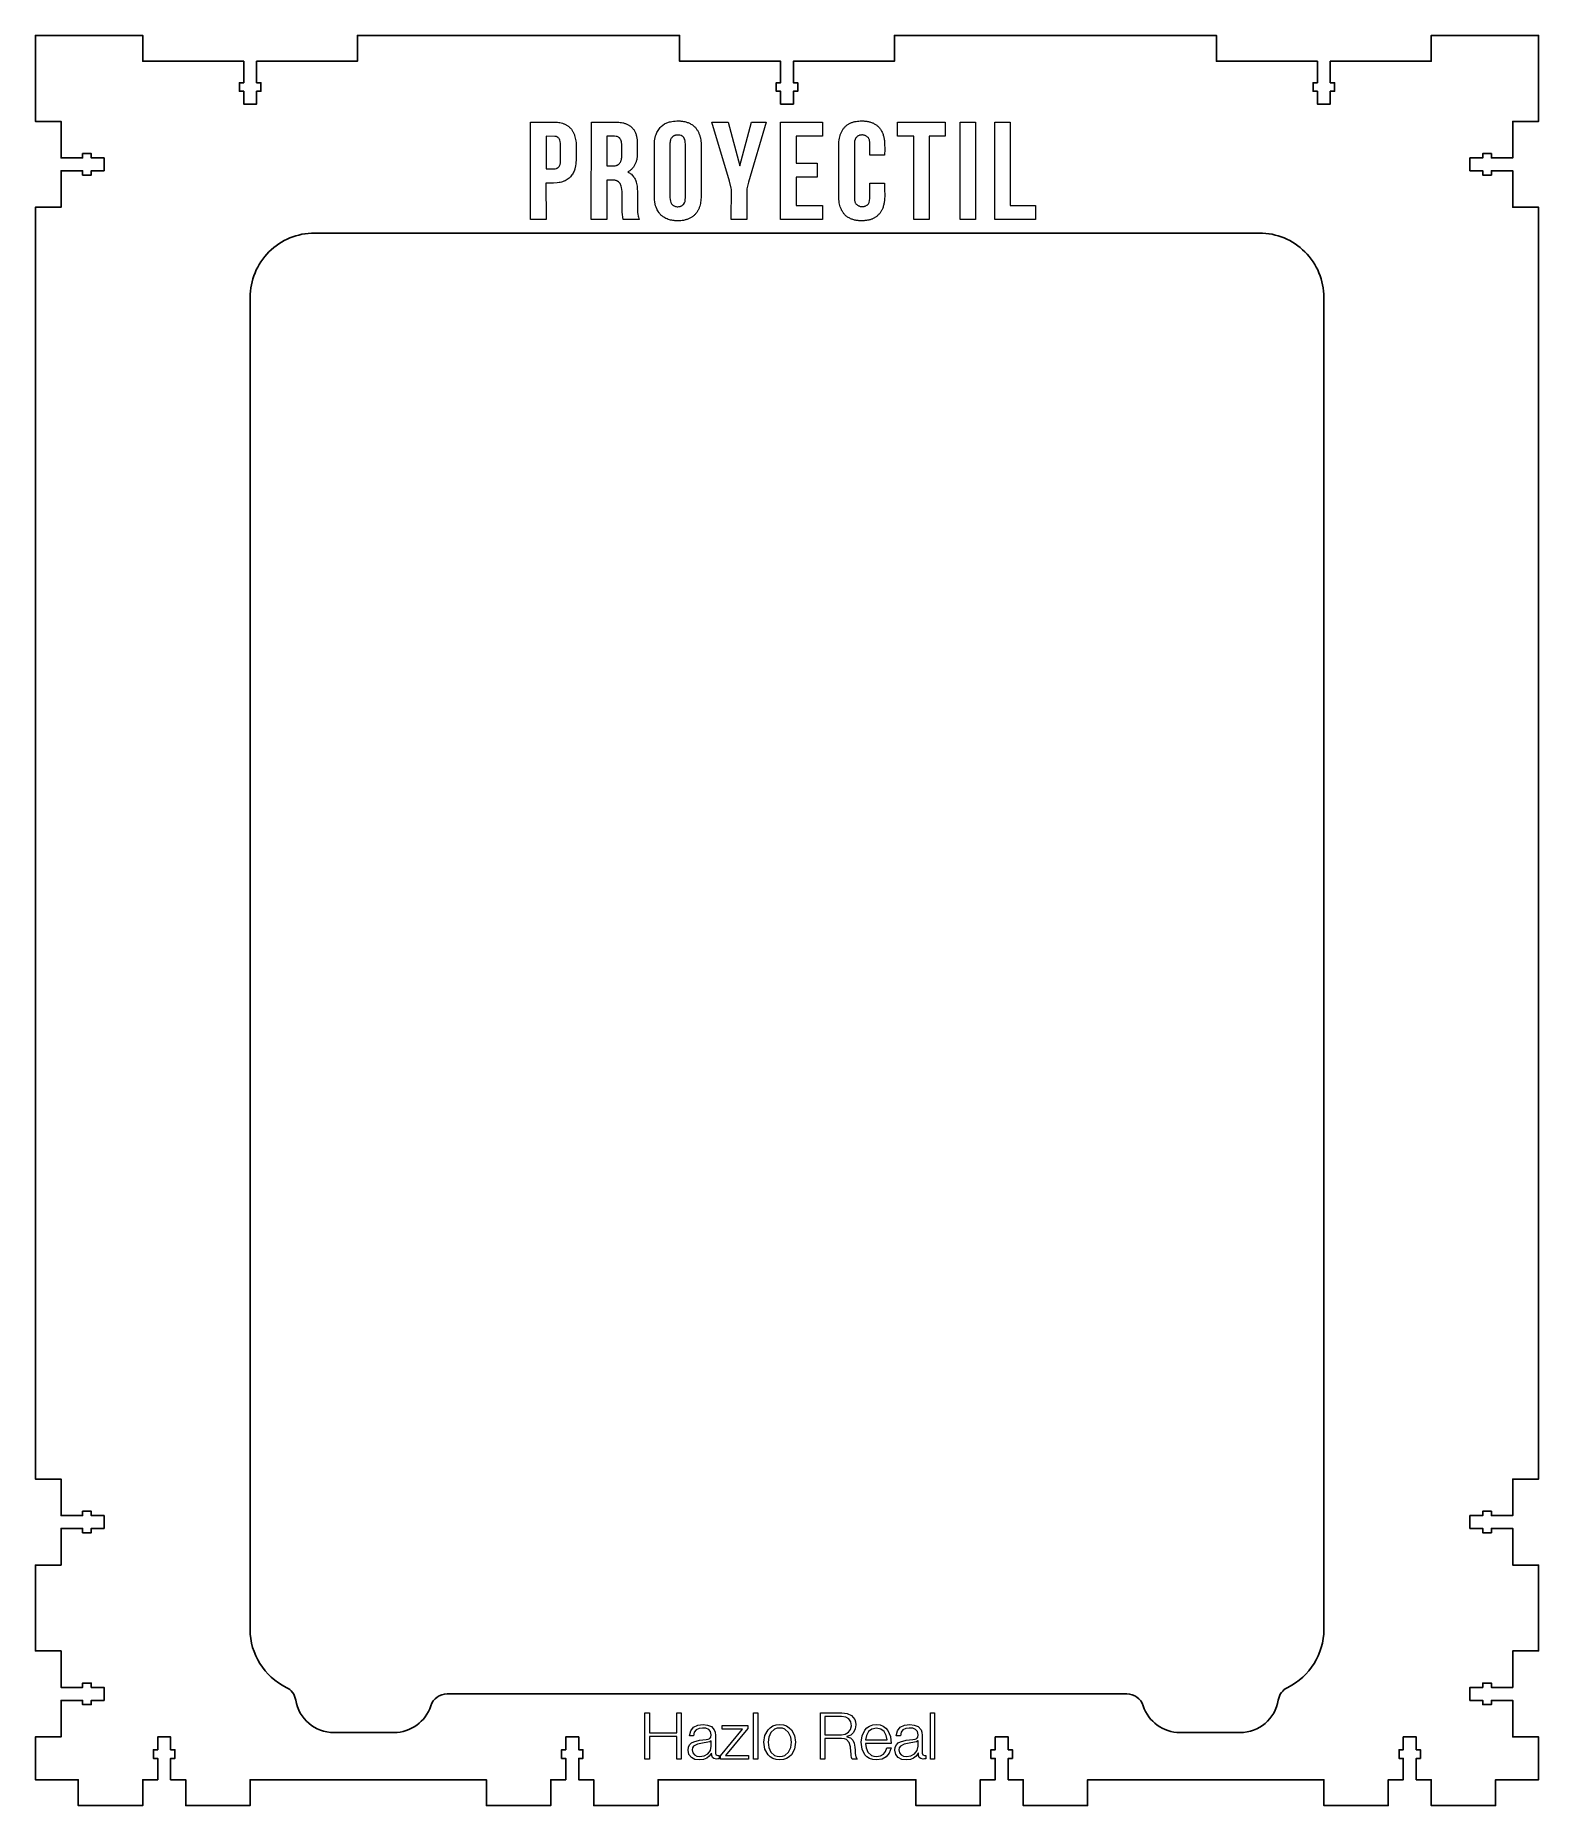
# Model space of a CAD drawing. Header units: millimetres. Extents: x -166 to 184, y -62 to 350.
import ezdxf

# ---------------------------------------------------------------- set-up
doc = ezdxf.new("R2010")
doc.units = ezdxf.units.MM

msp = doc.modelspace()

# ---------------------------------------------------------------- linework, layer by layer
at = {"color": 7, "linetype": 'Continuous', "lineweight": 15}
for p, q in [((-16.82, 329.59), (-16.44, 329.62)), ((-16.44, 329.62), (-16.06, 329.62)), ((-16.06, 329.62), (-15.87, 329.62)), ((-15.87, 329.62), (-15.68, 329.61)), ((-15.68, 329.61), (-15.48, 329.59)), ((25.63, 329.57), (25.95, 329.6)), ((25.95, 329.6), (26.27, 329.62)), ((26.27, 329.62), (26.6, 329.62)), ((26.6, 329.62), (26.76, 329.61)), ((26.76, 329.61), (26.93, 329.61)), ((26.93, 329.61), (27.11, 329.61)), ((27.11, 329.61), (27.29, 329.6)), ((27.29, 329.6), (27.46, 329.59)), ((-50.49, 306.65), (-50.5, 329.35)), ((-50.5, 329.35), (-44.84, 329.35)), ((-44.82, 326.03), (-46.89, 326.05)), ((-46.89, 326.05), (-46.89, 318.45)), ((-44.84, 329.35), (-44.54, 329.34)), ((-44.49, 325.97), (-44.82, 326.03)), ((-44.54, 329.34), (-44.24, 329.32)), ((-44.42, 325.94), (-44.49, 325.97)), ((-44.34, 325.91), (-44.42, 325.94)), ((-44.27, 325.88), (-44.34, 325.91)), ((-44.21, 325.84), (-44.27, 325.88)), ((-44.24, 329.32), (-43.95, 329.28)), ((-44.15, 325.8), (-44.21, 325.84)), ((-44.09, 325.75), (-44.15, 325.8)), ((-44.04, 325.7), (-44.09, 325.75)), ((-43.94, 325.6), (-44.04, 325.7)), ((-43.95, 329.28), (-43.65, 329.23)), ((-43.85, 325.48), (-43.94, 325.6)), ((-43.77, 325.35), (-43.85, 325.48)), ((-43.65, 329.23), (-43.35, 329.16)), ((-43.35, 329.16), (-43.06, 329.07)), ((-43.06, 329.07), (-42.78, 328.97)), ((-42.78, 328.97), (-42.64, 328.91)), ((-42.64, 328.91), (-42.5, 328.85)), ((-42.5, 328.85), (-42.37, 328.79)), ((-42.37, 328.79), (-42.24, 328.72)), ((-42.24, 328.72), (-42.11, 328.65)), ((-42.11, 328.65), (-41.98, 328.57)), ((-41.98, 328.57), (-41.85, 328.49)), ((-41.85, 328.49), (-41.73, 328.4)), ((-41.73, 328.4), (-41.61, 328.31)), ((-41.61, 328.31), (-41.5, 328.21)), ((-41.5, 328.21), (-41.39, 328.11)), ((-41.39, 328.11), (-41.28, 328.01)), ((-41.28, 328.01), (-41.17, 327.9)), ((-41.17, 327.9), (-41.07, 327.79)), ((-41.07, 327.79), (-40.98, 327.67)), ((-40.98, 327.67), (-40.88, 327.53)), ((-40.88, 327.53), (-40.79, 327.4)), ((-40.79, 327.4), (-40.71, 327.26)), ((-40.71, 327.26), (-40.62, 327.12)), ((-40.62, 327.12), (-40.55, 326.98)), ((-40.55, 326.98), (-40.48, 326.84)), ((-40.48, 326.84), (-40.41, 326.69)), ((-40.41, 326.69), (-40.35, 326.54)), ((-40.35, 326.54), (-40.29, 326.39)), ((-40.29, 326.39), (-40.24, 326.24)), ((-40.24, 326.24), (-40.15, 325.93)), ((-40.15, 325.93), (-40.07, 325.62)), ((-40.07, 325.62), (-40.01, 325.3)), ((-36.35, 306.66), (-36.34, 329.35)), ((-36.34, 329.35), (-30.25, 329.35)), ((-30.93, 326.06), (-32.74, 326.05)), ((-32.74, 326.05), (-32.74, 319.15)), ((-30.58, 326.02), (-30.93, 326.06)), ((-30.32, 325.96), (-30.58, 326.02)), ((-30.14, 325.91), (-30.32, 325.96)), ((-30.25, 329.35), (-29.94, 329.33)), ((-30.05, 325.85), (-30.14, 325.91)), ((-29.96, 325.79), (-30.05, 325.85)), ((-29.88, 325.72), (-29.96, 325.79)), ((-29.94, 329.33), (-29.62, 329.29)), ((-29.8, 325.65), (-29.88, 325.72)), ((-29.73, 325.58), (-29.8, 325.65)), ((-29.67, 325.5), (-29.73, 325.58)), ((-29.61, 325.42), (-29.67, 325.5)), ((-29.62, 329.29), (-29.3, 329.24)), ((-29.3, 329.24), (-28.99, 329.18)), ((-28.99, 329.18), (-28.83, 329.14)), ((-28.83, 329.14), (-28.68, 329.09)), ((-28.68, 329.09), (-28.52, 329.04)), ((-28.52, 329.04), (-28.37, 328.99)), ((-28.37, 328.99), (-28.22, 328.93)), ((-28.22, 328.93), (-28.07, 328.87)), ((-28.07, 328.87), (-27.93, 328.8)), ((-27.93, 328.8), (-27.79, 328.73)), ((-27.79, 328.73), (-27.65, 328.65)), ((-27.65, 328.65), (-27.51, 328.57)), ((-27.51, 328.57), (-27.38, 328.49)), ((-27.38, 328.49), (-27.25, 328.39)), ((-27.25, 328.39), (-27.13, 328.3)), ((-27.13, 328.3), (-27.01, 328.19)), ((-27.01, 328.19), (-26.89, 328.08)), ((-26.89, 328.08), (-26.78, 327.97)), ((-26.78, 327.97), (-26.68, 327.85)), ((-26.68, 327.85), (-26.58, 327.73)), ((-26.58, 327.73), (-26.48, 327.6)), ((-26.48, 327.6), (-26.39, 327.46)), ((-26.39, 327.46), (-26.31, 327.32)), ((-26.31, 327.32), (-26.22, 327.15)), ((-26.22, 327.15), (-26.14, 326.98)), ((-26.14, 326.98), (-26.06, 326.81)), ((-26.06, 326.81), (-26, 326.63)), ((-26, 326.63), (-25.94, 326.46)), ((-25.94, 326.46), (-25.88, 326.28)), ((-25.88, 326.28), (-25.84, 326.1)), ((-25.84, 326.1), (-25.8, 325.92)), ((-25.8, 325.92), (-25.76, 325.74)), ((-25.76, 325.74), (-25.73, 325.55)), ((-25.73, 325.55), (-25.71, 325.37)), ((-21.55, 325.36), (-21.47, 325.76)), ((-21.47, 325.76), (-21.37, 326.16)), ((-21.37, 326.16), (-21.28, 326.43)), ((-21.28, 326.43), (-21.18, 326.68)), ((-21.18, 326.68), (-21.07, 326.94)), ((-21.07, 326.94), (-20.95, 327.18)), ((-20.95, 327.18), (-20.81, 327.42)), ((-20.81, 327.42), (-20.66, 327.65)), ((-20.66, 327.65), (-20.5, 327.87)), ((-20.5, 327.87), (-20.32, 328.08)), ((-20.32, 328.08), (-20.05, 328.36)), ((-20.05, 328.36), (-19.68, 328.66)), ((-19.68, 328.66), (-19.28, 328.91)), ((-19.28, 328.91), (-18.76, 329.17)), ((-18.76, 329.17), (-18.13, 329.39)), ((-18.13, 329.39), (-17.94, 329.44)), ((-17.94, 329.44), (-17.58, 329.5)), ((-17.73, 325.57), (-17.81, 325.42)), ((-17.64, 325.7), (-17.73, 325.57)), ((-17.54, 325.83), (-17.64, 325.7)), ((-17.58, 329.5), (-17.2, 329.56)), ((-17.42, 325.95), (-17.54, 325.83)), ((-17.36, 326), (-17.42, 325.95)), ((-17.29, 326.05), (-17.36, 326)), ((-17.23, 326.09), (-17.29, 326.05)), ((-17.15, 326.14), (-17.23, 326.09)), ((-17.2, 329.56), (-16.82, 329.59)), ((-17.08, 326.17), (-17.15, 326.14)), ((-17, 326.21), (-17.08, 326.17)), ((-16.92, 326.23), (-17, 326.21)), ((-16.84, 326.26), (-16.92, 326.23)), ((-16.76, 326.28), (-16.84, 326.26)), ((-16.37, 326.34), (-16.76, 326.28)), ((-16.03, 326.34), (-16.37, 326.34)), ((-15.71, 326.28), (-16.03, 326.34)), ((-15.46, 326.2), (-15.71, 326.28)), ((-15.48, 329.59), (-15.29, 329.57)), ((-15.22, 326.08), (-15.46, 326.2)), ((-15.29, 329.57), (-15.11, 329.55)), ((-15.06, 325.97), (-15.22, 326.08)), ((-15.11, 329.55), (-14.92, 329.52)), ((-14.95, 325.89), (-15.06, 325.97)), ((-14.82, 325.73), (-14.95, 325.89)), ((-14.92, 329.52), (-14.73, 329.49)), ((-14.71, 325.55), (-14.82, 325.73)), ((-14.73, 329.49), (-14.55, 329.45)), ((-14.59, 325.3), (-14.71, 325.55)), ((-14.55, 329.45), (-14.36, 329.4)), ((-14.36, 329.4), (-14.18, 329.35)), ((-14.18, 329.35), (-14, 329.29)), ((-14, 329.29), (-13.83, 329.22)), ((-13.83, 329.22), (-13.65, 329.15)), ((-13.65, 329.15), (-13.48, 329.07)), ((-13.48, 329.07), (-13.31, 328.99)), ((-13.31, 328.99), (-13.14, 328.89)), ((-13.14, 328.89), (-12.98, 328.8)), ((-12.98, 328.8), (-12.82, 328.69)), ((-12.82, 328.69), (-12.67, 328.57)), ((-12.67, 328.57), (-12.53, 328.47)), ((-12.53, 328.47), (-12.41, 328.35)), ((-12.41, 328.35), (-12.28, 328.24)), ((-12.28, 328.24), (-12.17, 328.11)), ((-12.17, 328.11), (-12.05, 327.99)), ((-12.05, 327.99), (-11.95, 327.86)), ((-11.95, 327.86), (-11.85, 327.72)), ((-11.85, 327.72), (-11.75, 327.58)), ((-11.75, 327.58), (-11.66, 327.44)), ((-11.66, 327.44), (-11.57, 327.3)), ((-11.57, 327.3), (-11.49, 327.15)), ((-11.49, 327.15), (-11.41, 327)), ((-11.41, 327), (-11.34, 326.85)), ((-11.34, 326.85), (-11.28, 326.69)), ((-11.28, 326.69), (-11.21, 326.53)), ((-11.21, 326.53), (-11.16, 326.38)), ((-11.16, 326.38), (-11.1, 326.21)), ((-11.1, 326.21), (-11.05, 326.05)), ((-11.05, 326.05), (-11.01, 325.89)), ((-11.01, 325.89), (-10.93, 325.55)), ((-10.93, 325.55), (-10.88, 325.22)), ((-8.25, 329.35), (-4.47, 329.36)), ((-4.18, 315.63), (-8.25, 329.35)), ((-4.47, 329.36), (-1.76, 319.13)), ((-1.76, 319.13), (0.93, 329.35)), ((4.38, 329.35), (0.24, 315.38)), ((0.93, 329.35), (4.38, 329.35)), ((7.7, 306.66), (7.71, 329.35)), ((7.71, 329.35), (17.45, 329.35)), ((17.46, 326.05), (11.31, 326.05)), ((11.31, 326.05), (11.31, 319.8)), ((17.45, 329.35), (17.46, 326.05)), ((21.37, 325.25), (21.42, 325.59)), ((21.42, 325.59), (21.49, 325.92)), ((21.49, 325.92), (21.58, 326.25)), ((21.58, 326.25), (21.63, 326.41)), ((21.63, 326.41), (21.69, 326.57)), ((21.69, 326.57), (21.75, 326.72)), ((21.75, 326.72), (21.81, 326.88)), ((21.81, 326.88), (21.88, 327.03)), ((21.88, 327.03), (21.95, 327.18)), ((21.95, 327.18), (22.03, 327.33)), ((22.03, 327.33), (22.12, 327.48)), ((22.12, 327.48), (22.21, 327.62)), ((22.21, 327.62), (22.31, 327.76)), ((22.31, 327.76), (22.41, 327.89)), ((22.41, 327.89), (22.52, 328.03)), ((22.52, 328.03), (22.63, 328.15)), ((22.63, 328.15), (22.74, 328.27)), ((22.74, 328.27), (22.86, 328.38)), ((22.86, 328.38), (22.98, 328.49)), ((22.98, 328.49), (23.1, 328.59)), ((23.1, 328.59), (23.23, 328.69)), ((23.23, 328.69), (23.36, 328.78)), ((23.36, 328.78), (23.5, 328.86)), ((23.5, 328.86), (23.64, 328.94)), ((23.64, 328.94), (23.78, 329.02)), ((23.78, 329.02), (23.92, 329.09)), ((23.92, 329.09), (24.07, 329.16)), ((24.07, 329.16), (24.22, 329.22)), ((24.22, 329.22), (24.37, 329.28)), ((24.37, 329.28), (24.52, 329.33)), ((24.52, 329.33), (24.68, 329.38)), ((24.68, 329.38), (24.83, 329.42)), ((24.83, 329.42), (24.99, 329.46)), ((24.99, 329.46), (25.31, 329.52)), ((25.16, 325.51), (25.05, 325.26)), ((25.27, 325.68), (25.16, 325.51)), ((25.36, 325.78), (25.27, 325.68)), ((25.31, 329.52), (25.63, 329.57)), ((25.45, 325.88), (25.36, 325.78)), ((25.55, 325.97), (25.45, 325.88)), ((25.65, 326.05), (25.55, 325.97)), ((25.76, 326.12), (25.65, 326.05)), ((25.88, 326.18), (25.76, 326.12)), ((26, 326.23), (25.88, 326.18)), ((26.13, 326.27), (26, 326.23)), ((26.26, 326.3), (26.13, 326.27)), ((26.39, 326.33), (26.26, 326.3)), ((26.52, 326.34), (26.39, 326.33)), ((26.66, 326.35), (26.52, 326.34)), ((26.79, 326.35), (26.66, 326.35)), ((26.92, 326.34), (26.79, 326.35)), ((27.06, 326.32), (26.92, 326.34)), ((27.19, 326.29), (27.06, 326.32)), ((27.32, 326.26), (27.19, 326.29)), ((27.44, 326.21), (27.32, 326.26)), ((27.56, 326.16), (27.44, 326.21)), ((27.46, 329.59), (27.64, 329.57)), ((27.68, 326.1), (27.56, 326.16)), ((27.64, 329.57), (27.82, 329.54)), ((27.79, 326.03), (27.68, 326.1)), ((27.89, 325.95), (27.79, 326.03)), ((27.82, 329.54), (27.99, 329.51)), ((27.99, 325.87), (27.89, 325.95)), ((27.99, 329.51), (28.17, 329.48)), ((28.08, 325.77), (27.99, 325.87)), ((28.16, 325.67), (28.08, 325.77)), ((28.23, 325.56), (28.16, 325.67)), ((28.17, 329.48), (28.34, 329.44)), ((28.3, 325.44), (28.23, 325.56)), ((28.34, 329.44), (28.52, 329.39)), ((28.52, 329.39), (28.69, 329.34)), ((28.69, 329.34), (28.85, 329.28)), ((28.85, 329.28), (29.02, 329.21)), ((29.02, 329.21), (29.18, 329.14)), ((29.18, 329.14), (29.34, 329.07)), ((29.34, 329.07), (29.5, 328.98)), ((29.5, 328.98), (29.66, 328.9)), ((29.66, 328.9), (29.81, 328.8)), ((29.81, 328.8), (29.95, 328.7)), ((29.95, 328.7), (30.1, 328.6)), ((30.1, 328.6), (30.23, 328.49)), ((30.23, 328.49), (30.37, 328.37)), ((30.37, 328.37), (30.5, 328.25)), ((30.5, 328.25), (30.62, 328.13)), ((30.62, 328.13), (30.74, 327.99)), ((30.74, 327.99), (30.85, 327.86)), ((30.85, 327.86), (30.96, 327.71)), ((30.96, 327.71), (31.06, 327.56)), ((31.06, 327.56), (31.15, 327.41)), ((31.15, 327.41), (31.25, 327.23)), ((31.25, 327.23), (31.34, 327.04)), ((31.34, 327.04), (31.43, 326.86)), ((31.43, 326.86), (31.5, 326.67)), ((31.5, 326.67), (31.57, 326.48)), ((31.57, 326.48), (31.63, 326.29)), ((31.63, 326.29), (31.69, 326.09)), ((31.69, 326.09), (31.74, 325.9)), ((31.74, 325.9), (31.78, 325.7)), ((31.78, 325.7), (31.82, 325.5)), ((31.82, 325.5), (31.85, 325.3)), ((34.96, 326.05), (34.96, 329.35)), ((34.96, 329.35), (46.05, 329.35)), ((38.71, 326.05), (34.96, 326.05)), ((38.71, 306.65), (38.71, 326.05)), ((46.06, 326.05), (42.31, 326.05)), ((42.31, 326.05), (42.31, 306.65)), ((46.05, 329.35), (46.06, 326.05)), ((49.51, 306.65), (49.51, 329.35)), ((49.51, 329.35), (53.11, 329.35)), ((53.11, 329.35), (53.11, 306.65)), ((57.61, 306.65), (57.61, 329.35)), ((57.61, 329.35), (61.21, 329.35)), ((61.21, 329.35), (61.21, 309.9)), ((-43.68, 325.15), (-43.77, 325.35)), ((-43.59, 324.86), (-43.68, 325.15)), ((-43.51, 324.33), (-43.59, 324.86)), ((-43.5, 324.19), (-43.51, 324.33)), ((-43.5, 320.4), (-43.5, 324.19)), ((-40.01, 325.3), (-39.96, 324.98)), ((-39.96, 324.98), (-39.91, 324.49)), ((-39.91, 324.49), (-39.88, 323.85)), ((-39.88, 323.85), (-39.89, 323.2)), ((-39.89, 323.2), (-39.89, 320.59)), ((-29.56, 325.33), (-29.61, 325.42)), ((-29.51, 325.24), (-29.56, 325.33)), ((-29.47, 325.15), (-29.51, 325.24)), ((-29.43, 325.06), (-29.47, 325.15)), ((-29.4, 324.96), (-29.43, 325.06)), ((-29.34, 324.76), (-29.4, 324.96)), ((-29.3, 324.56), (-29.34, 324.76)), ((-29.26, 324.24), (-29.3, 324.56)), ((-29.24, 323.4), (-29.26, 324.24)), ((-29.25, 322.59), (-29.24, 323.4)), ((-29.24, 321.34), (-29.25, 322.59)), ((-25.71, 325.37), (-25.67, 325)), ((-25.67, 325), (-25.64, 324.44)), ((-25.66, 321.48), (-25.67, 321.31)), ((-25.65, 321.65), (-25.66, 321.48)), ((-25.64, 324.44), (-25.65, 322.18)), ((-25.65, 322.18), (-25.64, 322)), ((-25.64, 321.83), (-25.65, 321.65)), ((-25.64, 322), (-25.64, 321.83)), ((-21.65, 311.8), (-21.64, 324.4)), ((-21.64, 324.4), (-21.61, 324.95)), ((-21.61, 324.95), (-21.55, 325.36)), ((-18.02, 324.7), (-18.04, 324.45)), ((-18.04, 324.45), (-18.04, 311.8)), ((-17.98, 324.94), (-18.02, 324.7)), ((-17.94, 325.11), (-17.98, 324.94)), ((-17.88, 325.26), (-17.94, 325.11)), ((-17.81, 325.42), (-17.88, 325.26)), ((-14.47, 324.9), (-14.59, 325.3)), ((-14.39, 324), (-14.47, 324.9)), ((-14.39, 312.2), (-14.39, 324)), ((-10.88, 325.22), (-10.83, 324.88)), ((-10.83, 324.88), (-10.81, 324.54)), ((-10.81, 324.54), (-10.79, 324.21)), ((-10.79, 324.21), (-10.79, 311.8)), ((21.25, 323.39), (21.27, 324.24)), ((21.26, 312.2), (21.25, 323.39)), ((21.27, 324.24), (21.3, 324.75)), ((21.3, 324.75), (21.37, 325.25)), ((24.95, 324.88), (24.9, 323.8)), ((24.9, 323.8), (24.94, 311.2)), ((25.05, 325.26), (24.95, 324.88)), ((28.35, 325.31), (28.3, 325.44)), ((28.39, 325.18), (28.35, 325.31)), ((28.41, 325.06), (28.39, 325.18)), ((28.47, 324.7), (28.41, 325.06)), ((28.52, 324.09), (28.47, 324.7)), ((28.51, 321.65), (28.52, 324.09)), ((31.95, 321.65), (28.51, 321.65)), ((31.85, 325.3), (31.88, 325.1)), ((31.88, 325.1), (31.92, 324.7)), ((31.92, 324.7), (31.94, 324.29)), ((31.94, 324.29), (31.96, 323.07)), ((31.96, 323.07), (31.95, 321.65)), ((-46.89, 318.45), (-45.36, 318.44)), ((-45.36, 318.44), (-44.77, 318.5)), ((-44.77, 318.5), (-44.44, 318.57)), ((-44.44, 318.57), (-44.37, 318.6)), ((-44.37, 318.6), (-44.3, 318.64)), ((-44.3, 318.64), (-44.23, 318.68)), ((-44.23, 318.68), (-44.17, 318.72)), ((-44.17, 318.72), (-44.11, 318.76)), ((-44.11, 318.76), (-44.05, 318.81)), ((-44.05, 318.81), (-43.95, 318.92)), ((-43.95, 318.92), (-43.86, 319.03)), ((-43.86, 319.03), (-43.78, 319.16)), ((-43.78, 319.16), (-43.71, 319.29)), ((-43.71, 319.29), (-43.63, 319.5)), ((-43.63, 319.5), (-43.55, 319.88)), ((-43.55, 319.88), (-43.5, 320.4)), ((-40.71, 317.26), (-40.85, 317.04)), ((-40.58, 317.48), (-40.71, 317.26)), ((-40.46, 317.71), (-40.58, 317.48)), ((-40.36, 317.95), (-40.46, 317.71)), ((-40.27, 318.19), (-40.36, 317.95)), ((-40.21, 318.36), (-40.27, 318.19)), ((-40.16, 318.53), (-40.21, 318.36)), ((-40.12, 318.7), (-40.16, 318.53)), ((-40.08, 318.86), (-40.12, 318.7)), ((-40.04, 319.03), (-40.08, 318.86)), ((-40.01, 319.21), (-40.04, 319.03)), ((-39.96, 319.55), (-40.01, 319.21)), ((-39.93, 319.89), (-39.96, 319.55)), ((-39.89, 320.59), (-39.93, 319.89)), ((-32.74, 319.15), (-32.64, 319.16)), ((-32.64, 319.16), (-31.33, 319.15)), ((-31.33, 319.15), (-31.01, 319.17)), ((-31.01, 319.17), (-30.8, 319.2)), ((-30.8, 319.2), (-30.59, 319.25)), ((-30.59, 319.25), (-30.49, 319.28)), ((-30.49, 319.28), (-30.39, 319.32)), ((-30.39, 319.32), (-30.29, 319.36)), ((-30.29, 319.36), (-30.2, 319.4)), ((-30.2, 319.4), (-30.11, 319.45)), ((-30.11, 319.45), (-30.02, 319.51)), ((-30.02, 319.51), (-29.93, 319.57)), ((-29.93, 319.57), (-29.85, 319.65)), ((-29.85, 319.65), (-29.76, 319.72)), ((-29.76, 319.72), (-29.69, 319.83)), ((-29.69, 319.83), (-29.62, 319.93)), ((-29.62, 319.93), (-29.56, 320.04)), ((-29.56, 320.04), (-29.5, 320.15)), ((-29.5, 320.15), (-29.45, 320.26)), ((-29.45, 320.26), (-29.41, 320.38)), ((-29.41, 320.38), (-29.37, 320.49)), ((-29.37, 320.49), (-29.34, 320.61)), ((-29.34, 320.61), (-29.32, 320.73)), ((-29.32, 320.73), (-29.29, 320.85)), ((-29.29, 320.85), (-29.26, 321.09)), ((-29.26, 321.09), (-29.24, 321.34)), ((-27.7, 317.83), (-27.85, 317.74)), ((-27.85, 317.74), (-27.66, 317.64)), ((-27.54, 317.92), (-27.7, 317.83)), ((-27.66, 317.64), (-27.47, 317.53)), ((-27.4, 318.02), (-27.54, 317.92)), ((-27.47, 317.53), (-27.29, 317.4)), ((-27.26, 318.13), (-27.4, 318.02)), ((-27.29, 317.4), (-27.03, 317.2)), ((-27.13, 318.24), (-27.26, 318.13)), ((-27, 318.35), (-27.13, 318.24)), ((-26.88, 318.48), (-27, 318.35)), ((-26.76, 318.6), (-26.88, 318.48)), ((-26.65, 318.74), (-26.76, 318.6)), ((-26.55, 318.87), (-26.65, 318.74)), ((-26.45, 319.02), (-26.55, 318.87)), ((-26.36, 319.16), (-26.45, 319.02)), ((-26.27, 319.31), (-26.36, 319.16)), ((-26.19, 319.47), (-26.27, 319.31)), ((-26.12, 319.62), (-26.19, 319.47)), ((-26.05, 319.78), (-26.12, 319.62)), ((-25.98, 319.94), (-26.05, 319.78)), ((-25.93, 320.11), (-25.98, 319.94)), ((-25.87, 320.28), (-25.93, 320.11)), ((-25.83, 320.44), (-25.87, 320.28)), ((-25.78, 320.61), (-25.83, 320.44)), ((-25.75, 320.79), (-25.78, 320.61)), ((-25.72, 320.96), (-25.75, 320.79)), ((-25.69, 321.13), (-25.72, 320.96)), ((-25.67, 321.31), (-25.69, 321.13)), ((11.31, 319.8), (16.21, 319.8)), ((16.21, 319.8), (16.21, 316.51)), ((-45.16, 315.15), (-46.9, 315.15)), ((-46.9, 315.15), (-46.89, 306.65)), ((-44.3, 315.2), (-45.16, 315.15)), ((-43.87, 315.26), (-44.3, 315.2)), ((-43.59, 315.31), (-43.87, 315.26)), ((-43.31, 315.38), (-43.59, 315.31)), ((-43.03, 315.46), (-43.31, 315.38)), ((-42.76, 315.56), (-43.03, 315.46)), ((-42.64, 315.61), (-42.76, 315.56)), ((-42.4, 315.71), (-42.64, 315.61)), ((-42.17, 315.84), (-42.4, 315.71)), ((-41.96, 315.97), (-42.17, 315.84)), ((-41.74, 316.12), (-41.96, 315.97)), ((-41.54, 316.28), (-41.74, 316.12)), ((-41.35, 316.46), (-41.54, 316.28)), ((-41.17, 316.64), (-41.35, 316.46)), ((-41.01, 316.84), (-41.17, 316.64)), ((-40.85, 317.04), (-41.01, 316.84)), ((-31.26, 315.86), (-32.74, 315.85)), ((-32.74, 315.85), (-32.74, 306.66)), ((-30.9, 315.82), (-31.26, 315.86)), ((-30.72, 315.78), (-30.9, 315.82)), ((-30.55, 315.73), (-30.72, 315.78)), ((-30.38, 315.67), (-30.55, 315.73)), ((-30.3, 315.63), (-30.38, 315.67)), ((-30.21, 315.58), (-30.3, 315.63)), ((-30.13, 315.53), (-30.21, 315.58)), ((-30.06, 315.48), (-30.13, 315.53)), ((-29.98, 315.42), (-30.06, 315.48)), ((-29.91, 315.36), (-29.98, 315.42)), ((-29.85, 315.3), (-29.91, 315.36)), ((-29.79, 315.23), (-29.85, 315.3)), ((-29.73, 315.16), (-29.79, 315.23)), ((-29.63, 315.02), (-29.73, 315.16)), ((-29.54, 314.86), (-29.63, 315.02)), ((-29.47, 314.7), (-29.54, 314.86)), ((-29.38, 314.45), (-29.47, 314.7)), ((-29.3, 314.09), (-29.38, 314.45)), ((-29.2, 313.19), (-29.3, 314.09)), ((-29.19, 308.39), (-29.2, 313.19)), ((-27.03, 317.2), (-26.8, 316.97)), ((-26.8, 316.97), (-26.65, 316.81)), ((-26.65, 316.81), (-26.51, 316.64)), ((-26.51, 316.64), (-26.39, 316.47)), ((-26.39, 316.47), (-26.27, 316.28)), ((-26.27, 316.28), (-26.16, 316.09)), ((-26.16, 316.09), (-26.07, 315.89)), ((-26.07, 315.89), (-25.99, 315.69)), ((-25.99, 315.69), (-25.92, 315.48)), ((-25.92, 315.48), (-25.89, 315.37)), ((-25.89, 315.37), (-25.81, 315.07)), ((-25.81, 315.07), (-25.74, 314.76)), ((-25.74, 314.76), (-25.69, 314.44)), ((-25.69, 314.44), (-25.64, 313.97)), ((-25.64, 313.97), (-25.59, 313.03)), ((-3.75, 313.97), (-4.18, 315.63)), ((-3.74, 313.62), (-3.75, 313.97)), ((-3.75, 306.66), (-3.74, 313.62)), ((0.24, 315.38), (-0.15, 313.81)), ((-0.15, 313.81), (-0.15, 313.62)), ((-0.15, 313.62), (-0.14, 306.66)), ((16.21, 316.51), (11.31, 316.5)), ((11.31, 316.5), (11.31, 309.9)), ((28.51, 311.6), (28.51, 315.15)), ((28.51, 315.15), (31.95, 315.15)), ((31.95, 315.15), (31.95, 313.9)), ((31.95, 313.9), (31.96, 312.01)), ((-25.59, 313.03), (-25.59, 310.81)), ((-25.59, 310.81), (-25.57, 308.34)), ((-21.63, 311.29), (-21.65, 311.8)), ((-21.57, 310.77), (-21.63, 311.29)), ((-21.48, 310.26), (-21.57, 310.77)), ((-21.38, 309.88), (-21.48, 310.26)), ((-21.26, 309.51), (-21.38, 309.88)), ((-21.11, 309.15), (-21.26, 309.51)), ((-21, 308.92), (-21.11, 309.15)), ((-18.04, 311.8), (-18.02, 311.34)), ((-18.02, 311.34), (-17.95, 310.96)), ((-17.95, 310.96), (-17.85, 310.67)), ((-17.85, 310.67), (-17.75, 310.46)), ((-17.75, 310.46), (-17.67, 310.33)), ((-17.67, 310.33), (-17.58, 310.21)), ((-17.58, 310.21), (-17.48, 310.1)), ((-17.48, 310.1), (-17.36, 310)), ((-17.36, 310), (-17.24, 309.91)), ((-17.24, 309.91), (-17.17, 309.87)), ((-17.17, 309.87), (-17.09, 309.83)), ((-17.09, 309.83), (-16.92, 309.77)), ((-16.92, 309.77), (-16.74, 309.72)), ((-16.74, 309.72), (-16.56, 309.68)), ((-16.56, 309.68), (-16.38, 309.66)), ((-16.38, 309.66), (-16.19, 309.66)), ((-16.19, 309.66), (-16.01, 309.67)), ((-16.01, 309.67), (-15.83, 309.69)), ((-15.83, 309.69), (-15.65, 309.73)), ((-15.65, 309.73), (-15.48, 309.79)), ((-15.48, 309.79), (-15.39, 309.83)), ((-15.39, 309.83), (-15.31, 309.87)), ((-15.31, 309.87), (-15.23, 309.91)), ((-15.23, 309.91), (-15.16, 309.96)), ((-15.16, 309.96), (-15.08, 310.01)), ((-15.08, 310.01), (-15.01, 310.07)), ((-15.01, 310.07), (-14.95, 310.13)), ((-14.95, 310.13), (-14.88, 310.19)), ((-14.88, 310.19), (-14.82, 310.26)), ((-14.82, 310.26), (-14.77, 310.34)), ((-14.77, 310.34), (-14.64, 310.57)), ((-14.64, 310.57), (-14.52, 310.88)), ((-14.52, 310.88), (-14.39, 312.2)), ((-11.4, 309.02), (-11.47, 308.88)), ((-11.33, 309.16), (-11.4, 309.02)), ((-11.27, 309.31), (-11.33, 309.16)), ((-11.21, 309.46), (-11.27, 309.31)), ((-11.11, 309.76), (-11.21, 309.46)), ((-11.02, 310.07), (-11.11, 309.76)), ((-10.95, 310.38), (-11.02, 310.07)), ((-10.89, 310.69), (-10.95, 310.38)), ((-10.85, 311.01), (-10.89, 310.69)), ((-10.82, 311.33), (-10.85, 311.01)), ((-10.79, 311.8), (-10.82, 311.33)), ((11.31, 309.9), (17.46, 309.9)), ((17.46, 309.9), (17.46, 306.65)), ((21.26, 312.04), (21.26, 312.2)), ((21.29, 311.38), (21.26, 312.04)), ((21.34, 310.89), (21.29, 311.38)), ((21.39, 310.56), (21.34, 310.89)), ((21.46, 310.23), (21.39, 310.56)), ((21.54, 309.91), (21.46, 310.23)), ((21.63, 309.59), (21.54, 309.91)), ((21.68, 309.44), (21.63, 309.59)), ((21.74, 309.29), (21.68, 309.44)), ((21.8, 309.13), (21.74, 309.29)), ((21.87, 308.98), (21.8, 309.13)), ((24.94, 311.2), (24.95, 311.06)), ((24.95, 311.06), (24.98, 310.92)), ((24.98, 310.92), (25.01, 310.79)), ((25.01, 310.79), (25.06, 310.67)), ((25.06, 310.67), (25.12, 310.55)), ((25.12, 310.55), (25.19, 310.44)), ((25.19, 310.44), (25.26, 310.34)), ((25.26, 310.34), (25.35, 310.24)), ((25.35, 310.24), (25.44, 310.16)), ((25.44, 310.16), (25.54, 310.07)), ((25.54, 310.07), (25.64, 310)), ((25.64, 310), (25.76, 309.93)), ((25.76, 309.93), (25.87, 309.87)), ((25.87, 309.87), (25.99, 309.82)), ((25.99, 309.82), (26.12, 309.78)), ((26.12, 309.78), (26.24, 309.74)), ((26.24, 309.74), (26.37, 309.71)), ((26.37, 309.71), (26.51, 309.7)), ((26.51, 309.7), (26.64, 309.68)), ((26.64, 309.68), (26.77, 309.68)), ((26.77, 309.68), (26.9, 309.69)), ((26.9, 309.69), (27.04, 309.7)), ((27.04, 309.7), (27.17, 309.72)), ((27.17, 309.72), (27.29, 309.76)), ((27.29, 309.76), (27.42, 309.8)), ((27.42, 309.8), (27.54, 309.85)), ((27.54, 309.85), (27.66, 309.91)), ((27.66, 309.91), (27.77, 309.98)), ((27.77, 309.98), (27.88, 310.05)), ((27.88, 310.05), (28.02, 310.17)), ((28.02, 310.17), (28.16, 310.36)), ((28.16, 310.36), (28.31, 310.61)), ((28.31, 310.61), (28.45, 311.07)), ((28.45, 311.07), (28.51, 311.6)), ((31.37, 309.01), (31.3, 308.88)), ((31.43, 309.16), (31.37, 309.01)), ((31.5, 309.35), (31.43, 309.16)), ((31.58, 309.55), (31.5, 309.35)), ((31.64, 309.75), (31.58, 309.55)), ((31.7, 309.95), (31.64, 309.75)), ((31.75, 310.15), (31.7, 309.95)), ((31.79, 310.36), (31.75, 310.15)), ((31.83, 310.56), (31.79, 310.36)), ((31.86, 310.77), (31.83, 310.56)), ((31.89, 310.97), (31.86, 310.77)), ((31.91, 311.18), (31.89, 310.97)), ((31.94, 311.59), (31.91, 311.18)), ((31.96, 312.01), (31.94, 311.59)), ((61.21, 309.9), (67.06, 309.9)), ((67.06, 309.9), (67.06, 306.65)), ((-46.89, 306.65), (-50.49, 306.65)), ((-32.74, 306.66), (-36.35, 306.66)), ((-28.9, 306.65), (-29.19, 308.39)), ((-25.22, 306.65), (-28.9, 306.65)), ((-25.57, 308.34), (-25.52, 307.91)), ((-25.52, 307.91), (-25.45, 307.49)), ((-25.45, 307.49), (-25.39, 307.21)), ((-25.39, 307.21), (-25.31, 306.93)), ((-25.31, 306.93), (-25.22, 306.65)), ((-20.88, 308.69), (-21, 308.92)), ((-20.74, 308.47), (-20.88, 308.69)), ((-20.6, 308.26), (-20.74, 308.47)), ((-20.51, 308.14), (-20.6, 308.26)), ((-20.42, 308.03), (-20.51, 308.14)), ((-20.33, 307.92), (-20.42, 308.03)), ((-20.23, 307.82), (-20.33, 307.92)), ((-20.13, 307.72), (-20.23, 307.82)), ((-20.03, 307.62), (-20.13, 307.72)), ((-19.92, 307.53), (-20.03, 307.62)), ((-19.81, 307.44), (-19.92, 307.53)), ((-19.7, 307.36), (-19.81, 307.44)), ((-19.59, 307.28), (-19.7, 307.36)), ((-19.47, 307.2), (-19.59, 307.28)), ((-19.22, 307.05), (-19.47, 307.2)), ((-18.97, 306.92), (-19.22, 307.05)), ((-18.71, 306.81), (-18.97, 306.92)), ((-18.45, 306.71), (-18.71, 306.81)), ((-18.17, 306.62), (-18.45, 306.71)), ((-17.9, 306.55), (-18.17, 306.62)), ((-17.62, 306.49), (-17.9, 306.55)), ((-17.34, 306.45), (-17.62, 306.49)), ((-17.06, 306.41), (-17.34, 306.45)), ((-16.89, 306.4), (-17.06, 306.41)), ((-16.56, 306.38), (-16.89, 306.4)), ((-16.22, 306.37), (-16.56, 306.38)), ((-15.88, 306.37), (-16.22, 306.37)), ((-15.54, 306.39), (-15.88, 306.37)), ((-15.2, 306.43), (-15.54, 306.39)), ((-14.86, 306.48), (-15.2, 306.43)), ((-14.69, 306.52), (-14.86, 306.48)), ((-14.53, 306.56), (-14.69, 306.52)), ((-14.36, 306.6), (-14.53, 306.56)), ((-14.2, 306.65), (-14.36, 306.6)), ((-14.04, 306.7), (-14.2, 306.65)), ((-13.88, 306.75), (-14.04, 306.7)), ((-13.72, 306.82), (-13.88, 306.75)), ((-13.57, 306.88), (-13.72, 306.82)), ((-13.42, 306.96), (-13.57, 306.88)), ((-13.27, 307.03), (-13.42, 306.96)), ((-13.12, 307.12), (-13.27, 307.03)), ((-12.98, 307.21), (-13.12, 307.12)), ((-12.84, 307.3), (-12.98, 307.21)), ((-12.7, 307.4), (-12.84, 307.3)), ((-12.56, 307.51), (-12.7, 307.4)), ((-12.43, 307.62), (-12.56, 307.51)), ((-12.31, 307.73), (-12.43, 307.62)), ((-12.2, 307.84), (-12.31, 307.73)), ((-12.09, 307.96), (-12.2, 307.84)), ((-11.99, 308.08), (-12.09, 307.96)), ((-11.89, 308.21), (-11.99, 308.08)), ((-11.8, 308.34), (-11.89, 308.21)), ((-11.71, 308.47), (-11.8, 308.34)), ((-11.63, 308.6), (-11.71, 308.47)), ((-11.55, 308.74), (-11.63, 308.6)), ((-11.47, 308.88), (-11.55, 308.74)), ((-0.14, 306.66), (-3.75, 306.66)), ((17.46, 306.65), (7.7, 306.66)), ((21.94, 308.84), (21.87, 308.98)), ((22.02, 308.69), (21.94, 308.84)), ((22.1, 308.55), (22.02, 308.69)), ((22.19, 308.41), (22.1, 308.55)), ((22.28, 308.28), (22.19, 308.41)), ((22.38, 308.14), (22.28, 308.28)), ((22.48, 308.02), (22.38, 308.14)), ((22.59, 307.89), (22.48, 308.02)), ((22.71, 307.77), (22.59, 307.89)), ((22.86, 307.63), (22.71, 307.77)), ((23.01, 307.49), (22.86, 307.63)), ((23.17, 307.37), (23.01, 307.49)), ((23.33, 307.25), (23.17, 307.37)), ((23.49, 307.15), (23.33, 307.25)), ((23.66, 307.04), (23.49, 307.15)), ((23.84, 306.95), (23.66, 307.04)), ((24.02, 306.87), (23.84, 306.95)), ((24.2, 306.79), (24.02, 306.87)), ((24.38, 306.72), (24.2, 306.79)), ((24.57, 306.65), (24.38, 306.72)), ((24.76, 306.6), (24.57, 306.65)), ((24.96, 306.55), (24.76, 306.6)), ((25.15, 306.5), (24.96, 306.55)), ((25.35, 306.47), (25.15, 306.5)), ((25.55, 306.44), (25.35, 306.47)), ((25.75, 306.41), (25.55, 306.44)), ((25.95, 306.39), (25.75, 306.41)), ((26.15, 306.38), (25.95, 306.39)), ((26.35, 306.37), (26.15, 306.38)), ((26.55, 306.37), (26.35, 306.37)), ((26.75, 306.37), (26.55, 306.37)), ((26.95, 306.38), (26.75, 306.37)), ((27.15, 306.39), (26.95, 306.38)), ((27.35, 306.41), (27.15, 306.39)), ((27.55, 306.43), (27.35, 306.41)), ((27.75, 306.46), (27.55, 306.43)), ((27.94, 306.49), (27.75, 306.46)), ((28.14, 306.52), (27.94, 306.49)), ((28.28, 306.55), (28.14, 306.52)), ((28.43, 306.59), (28.28, 306.55)), ((28.58, 306.63), (28.43, 306.59)), ((28.72, 306.67), (28.58, 306.63)), ((28.87, 306.72), (28.72, 306.67)), ((29.01, 306.78), (28.87, 306.72)), ((29.15, 306.83), (29.01, 306.78)), ((29.29, 306.9), (29.15, 306.83)), ((29.42, 306.97), (29.29, 306.9)), ((29.55, 307.04), (29.42, 306.97)), ((29.68, 307.12), (29.55, 307.04)), ((29.81, 307.2), (29.68, 307.12)), ((29.94, 307.28), (29.81, 307.2)), ((30.06, 307.37), (29.94, 307.28)), ((30.18, 307.47), (30.06, 307.37)), ((30.29, 307.57), (30.18, 307.47)), ((30.4, 307.67), (30.29, 307.57)), ((30.51, 307.77), (30.4, 307.67)), ((30.62, 307.88), (30.51, 307.77)), ((30.72, 308), (30.62, 307.88)), ((30.81, 308.11), (30.72, 308)), ((30.91, 308.23), (30.81, 308.11)), ((30.99, 308.35), (30.91, 308.23)), ((31.08, 308.48), (30.99, 308.35)), ((31.16, 308.61), (31.08, 308.48)), ((31.23, 308.74), (31.16, 308.61)), ((31.3, 308.88), (31.23, 308.74)), ((42.31, 306.65), (38.71, 306.65)), ((53.11, 306.65), (49.51, 306.65)), ((67.06, 306.65), (57.61, 306.65)), ((-23.85, -40.86), (-22.82, -40.86)), ((-23.85, -51.64), (-23.85, -40.86)), ((-22.82, -40.86), (-22.82, -45.54)), ((-16.42, -45.54), (-16.42, -40.86)), ((-16.42, -40.86), (-15.39, -40.86)), ((-15.39, -40.86), (-15.39, -51.64)), ((1.45, -51.64), (1.45, -40.86)), ((1.45, -40.86), (2.4, -40.86)), ((2.4, -40.86), (2.4, -51.64)), ((17.01, -40.86), (21.95, -40.86)), ((17.01, -51.64), (17.01, -40.86)), ((21.95, -40.86), (23.21, -41.02)), ((23.21, -41.02), (24.25, -41.53)), ((42.6, -51.64), (42.6, -40.86)), ((42.6, -40.86), (43.55, -40.86)), ((43.55, -40.86), (43.55, -51.64)), ((-13.49, -46.23), (-13.2, -45.05)), ((-13.2, -45.05), (-12.54, -44.24)), ((-12.54, -44.24), (-11.57, -43.77)), ((-11.93, -44.85), (-12.37, -45.41)), ((-11.27, -44.53), (-11.93, -44.85)), ((-11.57, -43.77), (-10.33, -43.62)), ((-10.45, -44.42), (-11.27, -44.53)), ((-9.66, -44.49), (-10.45, -44.42)), ((-10.33, -43.62), (-9.3, -43.72)), ((-9.01, -44.74), (-9.66, -44.49)), ((-9.3, -43.72), (-8.38, -44.09)), ((-8.57, -45.23), (-9.01, -44.74)), ((-8.41, -46.02), (-8.57, -45.23)), ((-8.38, -44.09), (-7.72, -44.85)), ((-7.72, -44.85), (-7.52, -45.42)), ((-6.24, -50.87), (-1.14, -44.65)), ((-5.89, -44.65), (-5.89, -43.85)), ((-5.89, -43.85), (0.06, -43.85)), ((-1.14, -44.65), (-5.89, -44.65)), ((0.06, -44.53), (-5.09, -50.84)), ((0.06, -43.85), (0.06, -44.53)), ((4.08, -46.15), (4.79, -44.84)), ((4.79, -44.84), (5.31, -44.34)), ((5.31, -44.34), (5.95, -43.95)), ((6.33, -44.71), (5.48, -45.46)), ((5.95, -43.95), (6.69, -43.7)), ((6.89, -44.49), (6.33, -44.71)), ((6.69, -43.7), (7.53, -43.62)), ((7.53, -44.42), (6.89, -44.49)), ((7.53, -43.62), (8.37, -43.7)), ((8.16, -44.49), (7.53, -44.42)), ((8.72, -44.71), (8.16, -44.49)), ((8.37, -43.7), (9.1, -43.95)), ((9.57, -45.46), (8.72, -44.71)), ((9.1, -43.95), (9.74, -44.34)), ((9.74, -44.34), (10.26, -44.84)), ((10.26, -44.84), (10.97, -46.15)), ((21.88, -41.73), (18.04, -41.73)), ((18.04, -41.73), (18.04, -45.98)), ((22.9, -41.87), (21.88, -41.73)), ((23.63, -42.31), (22.9, -41.87)), ((23.51, -45.42), (24.01, -44.76)), ((24.06, -42.99), (23.63, -42.31)), ((24.01, -44.76), (24.2, -43.88)), ((24.2, -43.88), (24.06, -42.99)), ((24.25, -41.53), (24.97, -42.4)), ((25.1, -44.62), (24.7, -45.45)), ((24.97, -42.4), (25.16, -42.99)), ((25.23, -43.67), (25.1, -44.62)), ((25.16, -42.99), (25.23, -43.67)), ((26.72, -46.23), (27.34, -44.91)), ((27.34, -44.91), (27.83, -44.39)), ((28.22, -45.27), (27.71, -46.17)), ((27.83, -44.39), (28.44, -43.97)), ((28.99, -44.65), (28.22, -45.27)), ((28.44, -43.97), (29.17, -43.71)), ((30.03, -44.42), (28.99, -44.65)), ((29.17, -43.71), (30.03, -43.62)), ((30.03, -43.62), (30.9, -43.71)), ((31.06, -44.65), (30.03, -44.42)), ((30.9, -43.71), (31.63, -44)), ((31.83, -45.27), (31.06, -44.65)), ((31.63, -44), (32.24, -44.43)), ((32.32, -46.16), (31.83, -45.27)), ((32.24, -44.43), (32.71, -44.99)), ((32.71, -44.99), (33.31, -46.39)), ((34.66, -46.23), (34.94, -45.05)), ((34.94, -45.05), (35.6, -44.24)), ((35.6, -44.24), (36.57, -43.77)), ((36.21, -44.85), (35.77, -45.41)), ((36.87, -44.53), (36.21, -44.85)), ((36.57, -43.77), (37.81, -43.62)), ((37.69, -44.42), (36.87, -44.53)), ((38.49, -44.49), (37.69, -44.42)), ((37.81, -43.62), (38.84, -43.72)), ((39.13, -44.74), (38.49, -44.49)), ((38.84, -43.72), (39.76, -44.09)), ((39.57, -45.23), (39.13, -44.74)), ((39.73, -46.02), (39.57, -45.23)), ((39.76, -44.09), (40.43, -44.85)), ((40.43, -44.85), (40.62, -45.42)), ((-22.82, -45.54), (-16.42, -45.54)), ((-16.42, -46.41), (-22.82, -46.41)), ((-22.82, -46.41), (-22.82, -51.64)), ((-16.42, -51.64), (-16.42, -46.41)), ((-13.82, -49.59), (-13.73, -48.86)), ((-13.73, -48.86), (-13.46, -48.31)), ((-12.53, -46.23), (-13.49, -46.23)), ((-13.46, -48.31), (-13.03, -47.9)), ((-13.03, -47.9), (-12.5, -47.61)), ((-12.78, -49.02), (-12.87, -49.53)), ((-12.53, -48.64), (-12.78, -49.02)), ((-12.37, -45.41), (-12.53, -46.23)), ((-11.66, -48.17), (-12.53, -48.64)), ((-12.5, -47.61), (-11.15, -47.27)), ((-10.49, -47.92), (-11.66, -48.17)), ((-11.15, -47.27), (-9.63, -47.08)), ((-9.24, -47.73), (-10.49, -47.92)), ((-9.63, -47.08), (-9.11, -47)), ((-8.79, -47.62), (-9.24, -47.73)), ((-9.11, -47), (-8.73, -46.85)), ((-8.44, -47.38), (-8.79, -47.62)), ((-8.73, -46.85), (-8.49, -46.54)), ((-8.63, -49.65), (-8.41, -48.62)), ((-8.49, -46.54), (-8.41, -46.02)), ((-8.41, -47.38), (-8.44, -47.38)), ((-8.41, -48.62), (-8.41, -47.38)), ((-7.52, -45.42), (-7.46, -46.13)), ((-7.46, -46.13), (-7.46, -50.27)), ((3.84, -47.74), (4.08, -46.15)), ((4.08, -49.34), (3.84, -47.74)), ((4.79, -50.64), (4.08, -49.34)), ((4.97, -46.53), (4.79, -47.74)), ((4.79, -47.74), (4.97, -48.96)), ((5.48, -45.46), (4.97, -46.53)), ((4.97, -48.96), (5.48, -50.02)), ((10.09, -46.53), (9.57, -45.46)), ((9.57, -50.02), (10.09, -48.96)), ((10.26, -47.74), (10.09, -46.53)), ((10.09, -48.96), (10.26, -47.74)), ((10.97, -49.34), (10.26, -50.64)), ((10.97, -46.15), (11.21, -47.74)), ((11.21, -47.74), (10.97, -49.34)), ((18.04, -45.98), (21.88, -45.98)), ((21.94, -46.85), (18.04, -46.85)), ((18.04, -46.85), (18.04, -51.64)), ((21.88, -45.98), (22.77, -45.83)), ((22.58, -46.9), (21.94, -46.85)), ((23.08, -47.09), (22.58, -46.9)), ((22.77, -45.83), (23.51, -45.42)), ((23.71, -47.81), (23.08, -47.09)), ((24.04, -46.07), (23.13, -46.41)), ((23.13, -46.41), (23.13, -46.44)), ((23.13, -46.44), (24.01, -46.72)), ((24, -48.82), (23.71, -47.81)), ((24.1, -49.96), (24, -48.82)), ((24.01, -46.72), (24.57, -47.25)), ((24.7, -45.45), (24.04, -46.07)), ((24.57, -47.25), (24.89, -47.98)), ((24.89, -47.98), (25.02, -48.88)), ((25.02, -48.88), (25.05, -49.54)), ((26.51, -47.74), (26.72, -46.23)), ((26.72, -49.32), (26.51, -47.74)), ((27.34, -50.64), (26.72, -49.32)), ((27.71, -46.17), (27.46, -47.2)), ((27.46, -47.2), (32.51, -47.2)), ((27.46, -48), (27.61, -49.07)), ((33.46, -48), (27.46, -48)), ((27.61, -49.07), (28.07, -50.06)), ((32.16, -49.89), (32.48, -49.07)), ((32.51, -47.2), (32.32, -46.16)), ((32.48, -49.07), (33.43, -49.07)), ((33.43, -49.07), (33, -50.25)), ((33.31, -46.39), (33.46, -48)), ((34.32, -49.59), (34.41, -48.86)), ((34.41, -48.86), (34.69, -48.31)), ((35.61, -46.23), (34.66, -46.23)), ((34.69, -48.31), (35.11, -47.9)), ((35.11, -47.9), (35.64, -47.61)), ((35.36, -49.02), (35.27, -49.53)), ((35.61, -48.64), (35.36, -49.02)), ((35.77, -45.41), (35.61, -46.23)), ((36.48, -48.17), (35.61, -48.64)), ((35.64, -47.61), (36.99, -47.27)), ((37.65, -47.92), (36.48, -48.17)), ((36.99, -47.27), (38.51, -47.08)), ((38.9, -47.73), (37.65, -47.92)), ((38.51, -47.08), (39.04, -47)), ((39.35, -47.62), (38.9, -47.73)), ((39.04, -47), (39.41, -46.85)), ((39.7, -47.38), (39.35, -47.62)), ((39.41, -46.85), (39.65, -46.54)), ((39.51, -49.65), (39.73, -48.62)), ((39.65, -46.54), (39.73, -46.02)), ((39.73, -47.38), (39.7, -47.38)), ((39.73, -48.62), (39.73, -47.38)), ((40.62, -45.42), (40.68, -46.13)), ((40.68, -46.13), (40.68, -50.27)), ((-22.82, -51.64), (-23.85, -51.64)), ((-15.39, -51.64), (-16.42, -51.64)), ((-13.61, -50.61), (-13.82, -49.59)), ((-13.06, -51.32), (-13.61, -50.61)), ((-12.22, -51.72), (-13.06, -51.32)), ((-12.87, -49.53), (-12.72, -50.17)), ((-12.72, -50.17), (-12.34, -50.65)), ((-12.34, -50.65), (-11.78, -50.96)), ((-11.21, -51.85), (-12.22, -51.72)), ((-11.78, -50.96), (-11.13, -51.07)), ((-10.22, -51.75), (-11.21, -51.85)), ((-11.13, -51.07), (-10.09, -50.9)), ((-9.48, -51.44), (-10.22, -51.75)), ((-10.09, -50.9), (-9.22, -50.42)), ((-8.89, -50.95), (-9.48, -51.44)), ((-9.22, -50.42), (-8.63, -49.65)), ((-8.37, -50.28), (-8.89, -50.95)), ((-8.33, -50.28), (-8.37, -50.28)), ((-8.3, -50.83), (-8.33, -50.28)), ((-8.14, -51.26), (-8.3, -50.83)), ((-7.8, -51.54), (-8.14, -51.26)), ((-7.22, -51.64), (-7.8, -51.54)), ((-7.46, -50.27), (-7.32, -50.7)), ((-7.32, -50.7), (-6.9, -50.84)), ((-6.89, -51.63), (-7.22, -51.64)), ((-6.9, -50.84), (-6.6, -50.78)), ((-6.6, -51.58), (-6.89, -51.63)), ((-6.6, -50.78), (-6.6, -51.58)), ((-6.24, -51.64), (-6.24, -50.87)), ((0.28, -51.64), (-6.24, -51.64)), ((-5.09, -50.84), (0.28, -50.84)), ((0.28, -50.84), (0.28, -51.64)), ((2.4, -51.64), (1.45, -51.64)), ((5.31, -51.14), (4.79, -50.64)), ((5.95, -51.53), (5.31, -51.14)), ((5.48, -50.02), (6.33, -50.78)), ((6.69, -51.77), (5.95, -51.53)), ((6.33, -50.78), (6.89, -50.99)), ((7.53, -51.85), (6.69, -51.77)), ((6.89, -50.99), (7.53, -51.07)), ((7.53, -51.07), (8.16, -50.99)), ((8.37, -51.77), (7.53, -51.85)), ((8.16, -50.99), (8.72, -50.78)), ((9.1, -51.53), (8.37, -51.77)), ((8.72, -50.78), (9.57, -50.02)), ((9.74, -51.14), (9.1, -51.53)), ((10.26, -50.64), (9.74, -51.14)), ((18.04, -51.64), (17.01, -51.64)), ((24.13, -50.36), (24.1, -49.96)), ((24.16, -50.82), (24.13, -50.36)), ((24.24, -51.27), (24.16, -50.82)), ((24.38, -51.64), (24.24, -51.27)), ((25.52, -51.64), (24.38, -51.64)), ((25.05, -49.54), (25.11, -50.33)), ((25.11, -50.33), (25.25, -51.09)), ((25.25, -51.09), (25.52, -51.64)), ((27.83, -51.14), (27.34, -50.64)), ((28.44, -51.53), (27.83, -51.14)), ((28.07, -50.06), (28.87, -50.78)), ((29.17, -51.77), (28.44, -51.53)), ((28.87, -50.78), (29.4, -50.99)), ((30.03, -51.85), (29.17, -51.77)), ((29.4, -50.99), (30.03, -51.07)), ((30.03, -51.07), (30.96, -50.93)), ((31.34, -51.67), (30.03, -51.85)), ((30.96, -50.93), (31.66, -50.52)), ((32.32, -51.13), (31.34, -51.67)), ((31.66, -50.52), (32.16, -49.89)), ((33, -50.25), (32.32, -51.13)), ((34.53, -50.61), (34.32, -49.59)), ((35.09, -51.32), (34.53, -50.61)), ((35.92, -51.72), (35.09, -51.32)), ((35.27, -49.53), (35.42, -50.17)), ((35.42, -50.17), (35.8, -50.65)), ((35.8, -50.65), (36.36, -50.96)), ((36.94, -51.85), (35.92, -51.72)), ((36.36, -50.96), (37.01, -51.07)), ((37.93, -51.75), (36.94, -51.85)), ((37.01, -51.07), (38.05, -50.9)), ((38.67, -51.44), (37.93, -51.75)), ((38.05, -50.9), (38.92, -50.42)), ((39.26, -50.95), (38.67, -51.44)), ((38.92, -50.42), (39.51, -49.65)), ((39.78, -50.28), (39.26, -50.95)), ((39.81, -50.28), (39.78, -50.28)), ((39.84, -50.83), (39.81, -50.28)), ((40, -51.26), (39.84, -50.83)), ((40.34, -51.54), (40, -51.26)), ((40.92, -51.64), (40.34, -51.54)), ((40.68, -50.27), (40.82, -50.7)), ((40.82, -50.7), (41.24, -50.84)), ((41.25, -51.63), (40.92, -51.64)), ((41.24, -50.84), (41.54, -50.78)), ((41.54, -51.58), (41.25, -51.63)), ((41.54, -50.78), (41.54, -51.58)), ((43.55, -51.64), (42.6, -51.64))]:
    msp.add_line(p, q, dxfattribs=at)
msp.add_lwpolyline([(135.71, 343.52), (135.71, 338.52), (136.71, 338.52), (136.71, 336.52), (135.71, 336.52), (135.71, 333.52), (132.71, 333.52), (132.71, 336.52), (131.71, 336.52), (131.71, 338.52), (132.71, 338.52), (132.71, 343.52), (109.21, 343.52), (109.21, 349.52), (34.21, 349.52), (34.21, 343.52), (10.71, 343.52), (10.71, 338.52), (11.71, 338.52), (11.71, 336.52), (10.71, 336.52), (10.71, 333.52), (7.71, 333.52), (7.71, 336.52), (6.71, 336.52), (6.71, 338.52), (7.71, 338.52), (7.71, 343.52), (-15.79, 343.52), (-15.79, 349.52), (-90.79, 349.52), (-90.79, 343.52), (-114.29, 343.52), (-114.29, 338.52), (-113.29, 338.52), (-113.29, 336.52), (-114.29, 336.52), (-114.29, 333.52), (-117.29, 333.52), (-117.29, 336.52), (-118.29, 336.52), (-118.29, 338.52), (-117.29, 338.52), (-117.29, 343.52), (-140.79, 343.52), (-140.79, 349.52), (-165.79, 349.52), (-165.79, 329.52), (-159.79, 329.52), (-159.79, 321.02), (-154.79, 321.02), (-154.79, 322.02), (-152.79, 322.02), (-152.79, 321.02), (-149.79, 321.02), (-149.79, 318.02), (-152.79, 318.02), (-152.79, 317.02), (-154.79, 317.02), (-154.79, 318.02), (-159.79, 318.02), (-159.79, 309.52), (-165.79, 309.52), (-165.79, 13.52), (-159.79, 13.52), (-159.79, 5.02), (-154.79, 5.02), (-154.79, 6.02), (-152.79, 6.02), (-152.79, 5.02), (-149.79, 5.02), (-149.79, 2.02), (-152.79, 2.02), (-152.79, 1.02), (-154.79, 1.02), (-154.79, 2.02), (-159.79, 2.02), (-159.79, -6.48), (-165.79, -6.48), (-165.79, -26.48), (-159.79, -26.48), (-159.79, -34.98), (-154.79, -34.98), (-154.79, -33.98), (-152.79, -33.98), (-152.79, -34.98), (-149.79, -34.98), (-149.79, -37.98), (-152.79, -37.98), (-152.79, -38.98), (-154.79, -38.98), (-154.79, -37.98), (-159.79, -37.98), (-159.79, -46.48), (-165.79, -46.48), (-165.79, -56.48), (-155.79, -56.48), (-155.79, -62.48), (-140.79, -62.48), (-140.79, -56.48), (-137.29, -56.48), (-137.29, -51.48), (-138.29, -51.48), (-138.29, -49.48), (-137.29, -49.48), (-137.29, -46.48), (-134.29, -46.48), (-134.29, -49.48), (-133.29, -49.48), (-133.29, -51.48), (-134.29, -51.48), (-134.29, -56.48), (-130.79, -56.48), (-130.79, -62.48), (-115.79, -62.48), (-115.79, -56.48), (-60.79, -56.48), (-60.79, -62.48), (-45.79, -62.48), (-45.79, -56.48), (-42.29, -56.48), (-42.29, -51.48), (-43.29, -51.48), (-43.29, -49.48), (-42.29, -49.48), (-42.29, -46.48), (-39.29, -46.48), (-39.29, -49.48), (-38.29, -49.48), (-38.29, -51.48), (-39.29, -51.48), (-39.29, -56.48), (-35.79, -56.48), (-35.79, -62.48), (-20.79, -62.48), (-20.79, -56.48), (39.21, -56.48), (39.21, -62.48), (54.21, -62.48), (54.21, -56.48), (57.71, -56.48), (57.71, -51.48), (56.71, -51.48), (56.71, -49.48), (57.71, -49.48), (57.71, -46.48), (60.71, -46.48), (60.71, -49.48), (61.71, -49.48), (61.71, -51.48), (60.71, -51.48), (60.71, -56.48), (64.21, -56.48), (64.21, -62.48), (79.21, -62.48), (79.21, -56.48), (134.21, -56.48), (134.21, -62.48), (149.21, -62.48), (149.21, -56.48), (152.71, -56.48), (152.71, -51.48), (151.71, -51.48), (151.71, -49.48), (152.71, -49.48), (152.71, -46.48), (155.71, -46.48), (155.71, -49.48), (156.71, -49.48), (156.71, -51.48), (155.71, -51.48), (155.71, -56.48), (159.21, -56.48), (159.21, -62.48), (174.21, -62.48), (174.21, -56.48), (184.21, -56.48), (184.21, -46.48), (178.21, -46.48), (178.21, -37.98), (173.21, -37.98), (173.21, -38.98), (171.21, -38.98), (171.21, -37.98), (168.21, -37.98), (168.21, -34.98), (171.21, -34.98), (171.21, -33.98), (173.21, -33.98), (173.21, -34.98), (178.21, -34.98), (178.21, -26.48), (184.21, -26.48), (184.21, -6.48), (178.21, -6.48), (178.21, 2.02), (173.21, 2.02), (173.21, 1.02), (171.21, 1.02), (171.21, 2.02), (168.21, 2.02), (168.21, 5.02), (171.21, 5.02), (171.21, 6.02), (173.21, 6.02), (173.21, 5.02), (178.21, 5.02), (178.21, 13.52), (184.21, 13.52), (184.21, 309.52), (178.21, 309.52), (178.21, 318.02), (173.21, 318.02), (173.21, 317.02), (171.21, 317.02), (171.21, 318.02), (168.21, 318.02), (168.21, 321.02), (171.21, 321.02), (171.21, 322.02), (173.21, 322.02), (173.21, 321.02), (178.21, 321.02), (178.21, 329.52), (184.21, 329.52), (184.21, 349.52), (159.21, 349.52), (159.21, 343.52)], close=True)
msp.add_lwpolyline([(125.79, -34.96, 0.243779), (123.6, -37.91, -0.368005), (114.71, -45.48), (100.71, -45.48, -0.325305), (92.15, -39.25, 0.325305), (88.34, -36.48), (-69.92, -36.48, 0.325305), (-73.72, -39.25, -0.325305), (-82.29, -45.48), (-96.29, -45.48, -0.368005), (-105.17, -37.91, 0.243779), (-107.37, -34.96, -0.286678), (-115.79, -21.48), (-115.79, 288.52, -0.414214), (-100.79, 303.52), (119.21, 303.52, -0.414214), (134.21, 288.52), (134.21, -21.48, -0.286678)], format="xyb", close=True)

doc.saveas('drawing.dxf')
